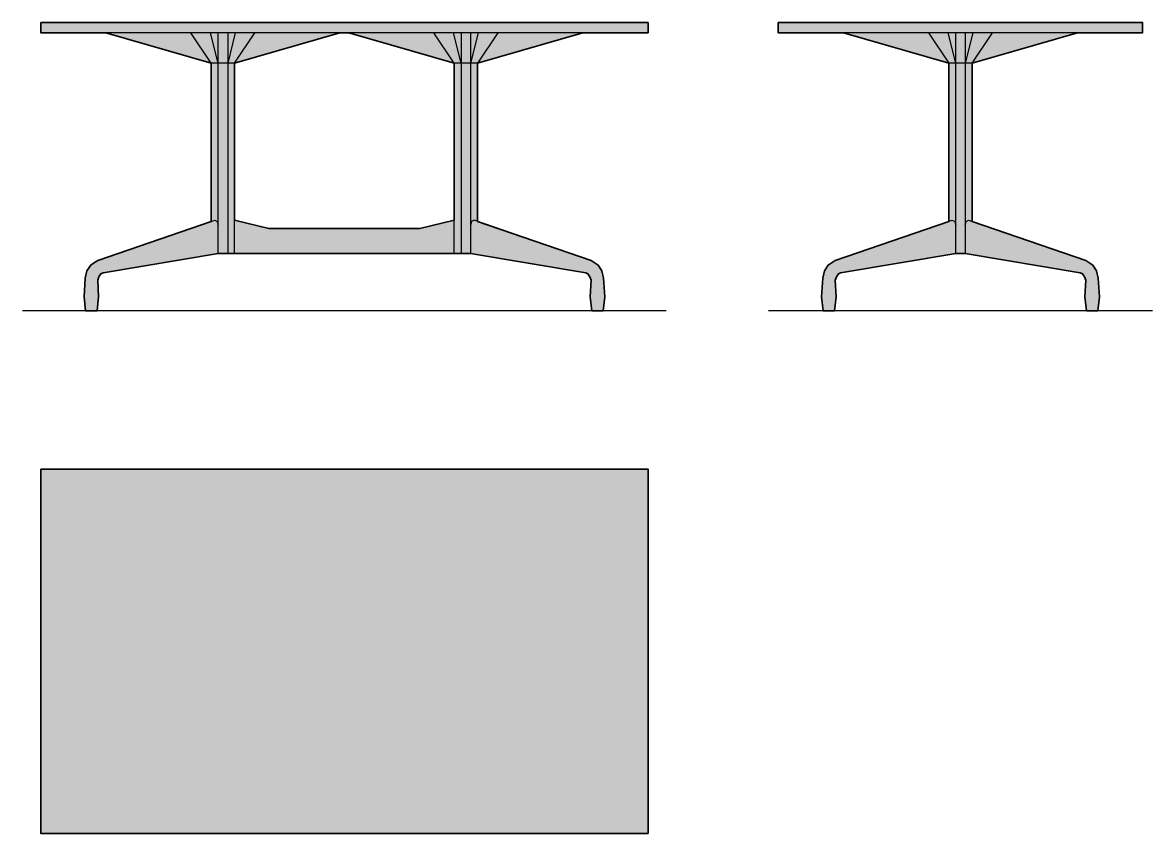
# Model space of a CAD drawing. Header units: millimetres. Extents: x 0 to 2835, y -1311 to 724.
import ezdxf

# ---------------------------------------------------------------- set-up
doc = ezdxf.new("R2010")
doc.units = ezdxf.units.MM
doc.layers.add('Blocks', color=7, linetype='Continuous')
doc.layers.add('Blocks$Fill', color=7, linetype='Continuous', true_color=0xffffff)
for name, color, linetype, lineweight, true_color in [('Blocks$Inner', 7, 'Continuous', 25, 0x007f00), ('Blocks$Outline', 7, 'Continuous', 35, 0xff3f3f), ('Groud', 7, 'Continuous', 25, 0x243775)]:
    doc.layers.add(name, color=color, linetype=linetype, lineweight=lineweight, true_color=true_color)

# ---------------------------------------------------------------- blocks, each defined once
blk = doc.blocks.new('Eames Table Rectangular Conference Table Front')
at = {"layer": 'Blocks$Fill'}
h = blk.add_hatch(color=256, dxfattribs=at)
h.paths.add_polyline_path([(1435.3, 0), (1428.2, 0), (1424.2, 35.7), (1426.6, 77), (1423.4, 85.7), (1418.7, 92.9), (1413.1, 96), (1124.2, 144.5), (1100.4, 144.5), (1082.9, 144.5), (532, 144.5), (514.6, 144.5), (490.8, 144.5), (201.8, 96), (196.3, 92.9), (191.5, 85.7), (188.4, 77), (190.7, 35.7), (186.8, 0), (179.6, 0), (170.9, 0), (161.4, 0), (158.2, 0), (154.2, 35.7), (157.4, 82.6), (161.4, 100.8), (170.9, 115.1), (188.4, 127), (473.3, 224.8), (473.3, 622.3), (209, 698.5), (45.5, 698.5), (45.5, 723.9), (1569.5, 723.9), (1569.5, 698.5), (1406, 698.5), (1141.6, 622.3), (1141.6, 224.8), (1426.6, 127), (1444.1, 115.1), (1453.6, 100.8), (1457.6, 82.6), (1460.7, 35.7), (1456.8, 0), (1453.6, 0), (1444.1, 0)], flags=0)
h.paths.add_polyline_path([(818.6, 698.5), (796.4, 698.5), (532, 622.3), (532, 227.8), (617.8, 207.2), (997.2, 207.2), (1082.9, 227.8), (1082.9, 622.3)], flags=0)
at = {"layer": 'Blocks$Inner'}
for p, q in [((490.8, 622.3), (471.7, 698.5)), ((533.6, 698.5), (514.6, 622.3)), ((1100.4, 622.3), (1081.3, 698.5))]:
    blk.add_line(p, q, dxfattribs=at)
blk.add_lwpolyline([(45.5, 723.9), (1569.5, 723.9), (1569.5, 698.5), (45.5, 698.5)], close=True, dxfattribs=at)
for points in [[(1100.4, 698.5), (1100.4, 622.3), (1100.4, 144.5), (1082.9, 144.5), (532, 144.5), (514.6, 144.5), (490.8, 144.5), (201.8, 96), (196.3, 92.9), (191.5, 85.7), (188.4, 77), (190.7, 35.7), (186.8, 0), (179.6, 0), (170.9, 0), (161.4, 0), (158.2, 0), (154.2, 35.7), (157.4, 82.6), (161.4, 100.8), (170.9, 115.1), (175.7, 118.3), (188.4, 127), (482, 227.8), (488.4, 224.6), (490.8, 215.1)], [(796.4, 698.5), (532, 622.3), (514.6, 622.3), (490.8, 622.3), (473.3, 622.3), (209, 698.5)], [(473.3, 224.8), (473.3, 622.3), (422.5, 698.5)], [(490.8, 144.5), (490.8, 215.1), (490.8, 622.3), (490.8, 698.5)], [(514.6, 698.5), (514.6, 622.3), (514.6, 144.5)], [(532, 144.5), (532, 622.3), (582.8, 698.5)], [(1143.2, 698.5), (1124.2, 622.3), (1100.4, 622.3), (1082.9, 622.3), (818.6, 698.5)], [(1082.9, 144.5), (1082.9, 215.1), (1082.9, 622.3), (1032.1, 698.5)], [(1406, 698.5), (1141.6, 622.3), (1124.2, 622.3)], [(1124.2, 698.5), (1124.2, 622.3), (1124.2, 215.1)], [(1192.4, 698.5), (1141.6, 622.3), (1141.6, 224.8)], [(532, 227.8), (617.8, 207.2), (997.2, 207.2), (1082.9, 227.8)], [(1100.4, 144.5), (1124.2, 144.5), (1413.1, 96), (1418.7, 92.9), (1423.4, 85.7), (1426.6, 77), (1424.2, 35.7), (1428.2, 0), (1435.3, 0), (1444.1, 0), (1453.6, 0), (1456.8, 0), (1460.7, 35.7), (1457.6, 82.6), (1453.6, 100.8), (1444.1, 115.1), (1439.3, 118.3), (1426.6, 127), (1132.9, 227.8), (1126.6, 224.6), (1124.2, 215.1), (1124.2, 144.5)]]:
    blk.add_lwpolyline(points, dxfattribs=at)
at = {"layer": 'Blocks$Outline'}
for points in [[(209, 698.5), (45.5, 698.5), (45.5, 723.9)], [(45.5, 723.9), (1569.5, 723.9), (1569.5, 698.5), (1406, 698.5)], [(473.3, 224.8), (473.3, 622.3), (209, 698.5)], [(796.4, 698.5), (532, 622.3), (532, 227.8)], [(818.6, 698.5), (796.4, 698.5)], [(1082.9, 227.8), (1082.9, 622.3), (818.6, 698.5)], [(1406, 698.5), (1141.6, 622.3)], [(1141.6, 622.3), (1141.6, 224.8)], [(532, 227.8), (617.8, 207.2), (997.2, 207.2), (1082.9, 227.8)], [(188.4, 127), (473.3, 224.8)], [(1141.6, 224.8), (1426.6, 127)], [(490.8, 144.5), (201.8, 96), (196.3, 92.9), (191.5, 85.7), (188.4, 77), (190.7, 35.7), (186.8, 0)], [(514.6, 144.5), (490.8, 144.5)], [(532, 144.5), (514.6, 144.5)], [(1082.9, 144.5), (532, 144.5)], [(1100.4, 144.5), (1082.9, 144.5)], [(1124.2, 144.5), (1100.4, 144.5)], [(1428.2, 0), (1424.2, 35.7), (1426.6, 77), (1423.4, 85.7), (1418.7, 92.9), (1413.1, 96), (1124.2, 144.5)], [(158.2, 0), (154.2, 35.7), (157.4, 82.6), (161.4, 100.8), (170.9, 115.1)], [(170.9, 115.1), (175.7, 118.3), (188.4, 127)], [(1426.6, 127), (1439.3, 118.3), (1444.1, 115.1)], [(1444.1, 115.1), (1453.6, 100.8), (1457.6, 82.6), (1460.7, 35.7), (1456.8, 0)], [(161.4, 0), (158.2, 0)], [(170.9, 0), (161.4, 0)], [(179.6, 0), (170.9, 0)], [(186.8, 0), (179.6, 0)], [(1435.3, 0), (1428.2, 0)], [(1444.1, 0), (1435.3, 0)], [(1453.6, 0), (1444.1, 0)], [(1456.8, 0), (1453.6, 0)]]:
    blk.add_lwpolyline(points, dxfattribs=at)
blk = doc.blocks.new('Eames Table Rectangular Conference Table Side')
at = {"layer": 'Blocks$Fill'}
blk.add_hatch(color=256, dxfattribs=at).paths.add_polyline_path([(804.8, 0), (797.6, 0), (793.6, 35.7), (796, 77), (792.8, 85.7), (788.1, 92.9), (782.5, 96), (493.6, 144.5), (469.8, 144.5), (180.9, 96), (175.3, 92.9), (170.5, 85.7), (167.4, 77), (169.8, 35.7), (165.8, 0), (158.6, 0), (149.9, 0), (140.4, 0), (137.2, 0), (133.2, 35.7), (136.4, 82.6), (140.4, 100.8), (149.9, 115.1), (167.4, 127), (452.3, 224.8), (452.3, 622.3), (188, 698.5), (24.5, 698.5), (24.5, 723.9), (938.9, 723.9), (938.9, 698.5), (775.4, 698.5), (511.1, 622.3), (511.1, 224.8), (796, 127), (813.5, 115.1), (823, 100.8), (827, 82.6), (830.2, 35.7), (826.2, 0), (823, 0), (813.5, 0)], flags=0)
at = {"layer": 'Blocks$Inner'}
for p, q in [((469.8, 622.3), (450.7, 698.5)), ((512.7, 698.5), (493.6, 622.3))]:
    blk.add_line(p, q, dxfattribs=at)
blk.add_lwpolyline([(24.5, 723.9), (938.9, 723.9), (938.9, 698.5), (24.5, 698.5)], close=True, dxfattribs=at)
for points in [[(775.4, 698.5), (511.1, 622.3), (493.6, 622.3), (469.8, 622.3), (452.3, 622.3), (188, 698.5)], [(401.5, 698.5), (452.3, 622.3), (452.3, 224.8)], [(469.8, 144.5), (469.8, 215.1), (469.8, 622.3), (469.8, 698.5)], [(493.6, 698.5), (493.6, 622.3), (493.6, 215.1), (493.6, 144.5)], [(511.1, 224.8), (511.1, 622.3), (561.9, 698.5)], [(493.6, 215.1), (496, 224.6), (502.3, 227.8), (796, 127), (808.7, 118.3), (813.5, 115.1), (823, 100.8), (827, 82.6), (830.2, 35.7), (826.2, 0), (823, 0), (813.5, 0), (804.8, 0), (797.6, 0), (793.6, 35.7), (796, 77), (792.8, 85.7), (788.1, 92.9), (782.5, 96), (493.6, 144.5), (469.8, 144.5), (180.9, 96), (175.3, 92.9), (170.5, 85.7), (167.4, 77), (169.8, 35.7), (165.8, 0), (158.6, 0), (149.9, 0), (140.4, 0), (137.2, 0), (133.2, 35.7), (136.4, 82.6), (140.4, 100.8), (149.9, 115.1), (154.7, 118.3), (167.4, 127), (461.1, 227.8), (467.4, 224.6), (469.8, 215.1)]]:
    blk.add_lwpolyline(points, dxfattribs=at)
at = {"layer": 'Blocks$Outline'}
for points in [[(188, 698.5), (24.5, 698.5), (24.5, 723.9)], [(24.5, 723.9), (938.9, 723.9), (938.9, 698.5), (775.4, 698.5)], [(452.3, 224.8), (452.3, 622.3), (188, 698.5)], [(775.4, 698.5), (511.1, 622.3), (511.1, 224.8)], [(167.4, 127), (452.3, 224.8)], [(511.1, 224.8), (796, 127)], [(469.8, 144.5), (180.9, 96), (175.3, 92.9), (170.5, 85.7), (167.4, 77), (169.8, 35.7), (165.8, 0)], [(493.6, 144.5), (469.8, 144.5)], [(797.6, 0), (793.6, 35.7), (796, 77), (792.8, 85.7), (788.1, 92.9), (782.5, 96), (493.6, 144.5)], [(137.2, 0), (133.2, 35.7), (136.4, 82.6), (140.4, 100.8), (149.9, 115.1)], [(149.9, 115.1), (154.7, 118.3), (167.4, 127)], [(796, 127), (808.7, 118.3), (813.5, 115.1)], [(813.5, 115.1), (823, 100.8), (827, 82.6), (830.2, 35.7), (826.2, 0)], [(140.4, 0), (137.2, 0)], [(149.9, 0), (140.4, 0)], [(158.6, 0), (149.9, 0)], [(165.8, 0), (158.6, 0)], [(804.8, 0), (797.6, 0)], [(813.5, 0), (804.8, 0)], [(823, 0), (813.5, 0)], [(826.2, 0), (823, 0)]]:
    blk.add_lwpolyline(points, dxfattribs=at)
blk = doc.blocks.new('Eames Table Rectangular Conference Table Top')
at = {"layer": 'Blocks$Fill'}
blk.add_hatch(color=256, dxfattribs=at).paths.add_polyline_path([(156.9, 303), (1680.9, 303), (1680.9, -611.4), (156.9, -611.4)], flags=0)
at = {"layer": 'Blocks$Inner'}
blk.add_lwpolyline([(156.9, 303), (1680.9, 303), (1680.9, -611.4), (156.9, -611.4)], close=True, dxfattribs=at)
at = {"layer": 'Blocks$Outline'}
blk.add_lwpolyline([(156.9, 303), (1680.9, 303), (1680.9, -611.4), (156.9, -611.4)], close=True, dxfattribs=at)

msp = doc.modelspace()

# ---------------------------------------------------------------- linework, layer by layer
at = {"layer": 'Groud'}
for points in [[(1615, 0), (0, 0)], [(2835.1, 0), (1871.7, 0)]]:
    msp.add_lwpolyline(points, dxfattribs=at)

# ---------------------------------------------------------------- block references
at = {"layer": 'Blocks'}
for name, p in [('Eames Table Rectangular Conference Table Front', (0, 0)), ('Eames Table Rectangular Conference Table Side', (1871.7, 0)), ('Eames Table Rectangular Conference Table Top', (-111.4, -699.8))]:
    msp.add_blockref(name, p, dxfattribs=at)

doc.saveas('drawing.dxf')
